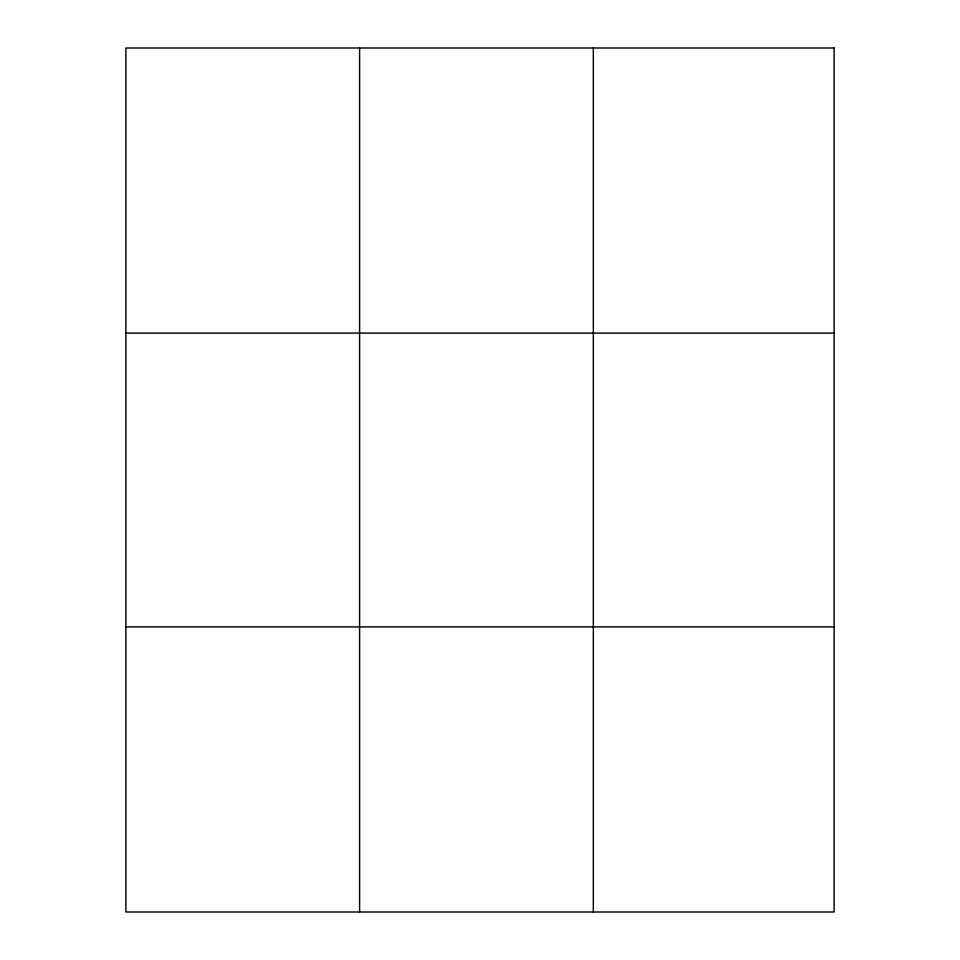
<?xml version="1.0" encoding="UTF-8"?>
<svg xmlns="http://www.w3.org/2000/svg" width="960" height="960" viewBox="0 0 960 960"><rect width="100%" height="100%" fill="white"/><g stroke="black" fill="none" stroke-linecap="round" stroke-linejoin="round"><path stroke-width="1.44" d="M359.604 912L359.604 48M593.316 912L593.316 48M125.892 333.12L834.108 333.12M125.892 626.88L834.108 626.88M834.108 48L834.108 912L125.892 912L125.892 48L834.108 48"/></g></svg>
